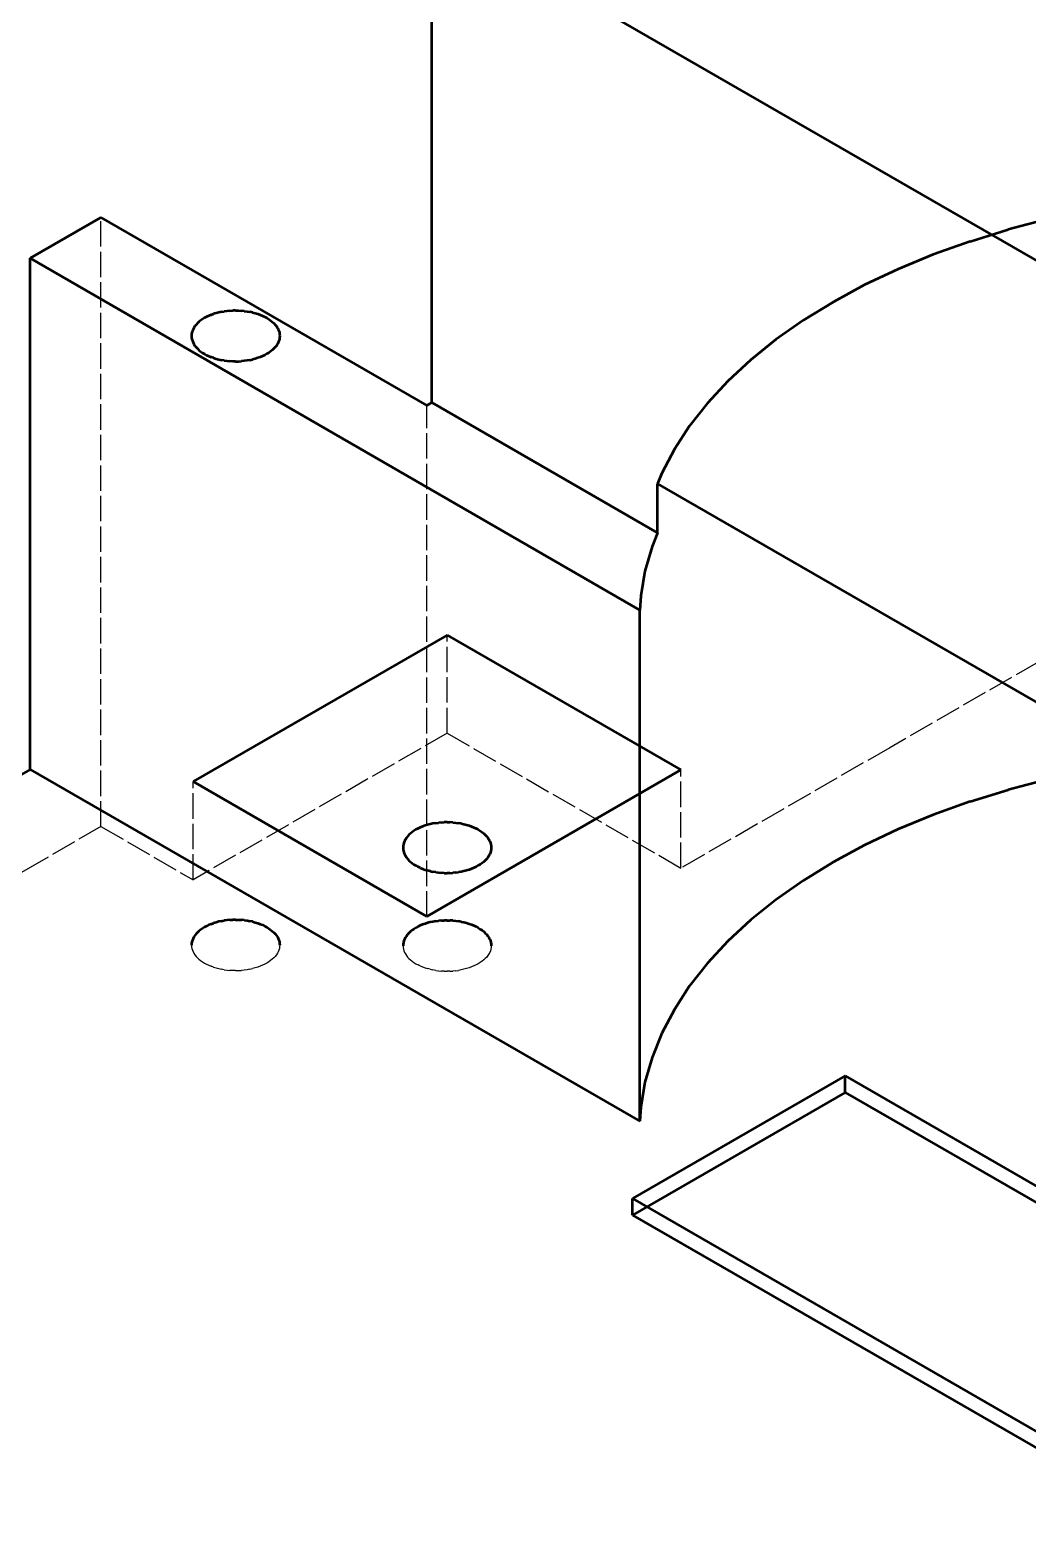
# Model space of a CAD drawing. Header units: millimetres. Extents: x 0 to 841, y 0 to 594.
# Drawn here: x 664.6 to 714.4, y 416.7 to 491.8 of the extents above; entities that cross this region are included whole.
import ezdxf

# ---------------------------------------------------------------- set-up
doc = ezdxf.new("R2010")
doc.units = ezdxf.units.MM
doc.linetypes.add('DASHED', pattern=[1.524, 1.27, -0.254])
doc.layers.add('OCULTA', color=8, linetype='DASHED', lineweight=25)
doc.layers.add('VISIBLE', color=7, linetype='CONTINUOUS', lineweight=50)

msp = doc.modelspace()

# ---------------------------------------------------------------- linework, layer by layer
at = {"layer": 'OCULTA'}
for p, q in [((668.121, 452.005), (668.121, 482.419)), ((684.385, 447.514), (684.385, 473.03)), ((729.392, 468.6), (707.472, 455.944)), ((685.391, 456.668), (685.391, 461.567)), ((685.391, 456.668), (672.717, 449.351)), ((685.391, 456.668), (697.058, 449.932)), ((707.472, 455.944), (697.058, 449.932)), ((672.717, 449.351), (672.717, 454.25)), ((697.058, 449.932), (697.058, 454.831)), ((668.121, 452.005), (664.586, 449.964)), ((668.121, 452.005), (672.717, 449.351)), ((664.586, 449.964), (621.205, 424.918)), ((672.639, 446.085), (672.643, 446.002)), ((672.643, 446.002), (672.658, 445.919)), ((677.034, 446.002), (677.02, 445.919)), ((677.039, 446.085), (677.034, 446.002)), ((683.191, 446.054), (683.195, 445.97)), ((683.195, 445.97), (683.209, 445.888)), ((687.586, 445.97), (687.572, 445.888)), ((687.591, 446.054), (687.586, 445.97)), ((672.658, 445.919), (672.681, 445.837)), ((672.681, 445.837), (672.714, 445.756)), ((672.714, 445.756), (672.756, 445.677)), ((672.756, 445.677), (672.806, 445.599)), ((672.806, 445.599), (672.866, 445.523)), ((672.866, 445.523), (672.934, 445.45)), ((672.934, 445.45), (673.01, 445.38)), ((673.01, 445.38), (673.093, 445.312)), ((673.093, 445.312), (673.185, 445.248)), ((673.185, 445.248), (673.283, 445.187)), ((676.493, 445.248), (676.394, 445.187)), ((676.584, 445.312), (676.493, 445.248)), ((676.668, 445.38), (676.584, 445.312)), ((676.744, 445.45), (676.668, 445.38)), ((676.812, 445.523), (676.744, 445.45)), ((676.871, 445.599), (676.812, 445.523)), ((676.922, 445.677), (676.871, 445.599)), ((676.964, 445.756), (676.922, 445.677)), ((676.996, 445.837), (676.964, 445.756)), ((677.02, 445.919), (676.996, 445.837)), ((683.209, 445.888), (683.233, 445.806)), ((683.233, 445.806), (683.265, 445.725)), ((683.265, 445.725), (683.307, 445.645)), ((683.307, 445.645), (683.358, 445.567)), ((683.358, 445.567), (683.417, 445.492)), ((683.417, 445.492), (683.485, 445.418)), ((683.485, 445.418), (683.561, 445.348)), ((683.561, 445.348), (683.645, 445.28)), ((683.645, 445.28), (683.736, 445.216)), ((687.136, 445.28), (687.045, 445.216)), ((687.22, 445.348), (687.136, 445.28)), ((687.296, 445.418), (687.22, 445.348)), ((687.364, 445.492), (687.296, 445.418)), ((687.423, 445.567), (687.364, 445.492)), ((687.474, 445.645), (687.423, 445.567)), ((687.516, 445.725), (687.474, 445.645)), ((687.548, 445.806), (687.516, 445.725)), ((687.572, 445.888), (687.548, 445.806)), ((673.283, 445.187), (673.388, 445.13)), ((673.388, 445.13), (673.499, 445.078)), ((673.499, 445.078), (673.617, 445.029)), ((673.739, 444.985), (673.617, 445.029)), ((673.739, 444.985), (673.866, 444.946)), ((673.866, 444.946), (673.997, 444.912)), ((673.997, 444.912), (674.132, 444.882)), ((674.269, 444.858), (674.132, 444.882)), ((674.269, 444.858), (674.41, 444.839)), ((674.41, 444.839), (674.552, 444.826)), ((674.695, 444.818), (674.552, 444.826)), ((674.839, 444.815), (674.695, 444.818)), ((674.839, 444.815), (674.983, 444.818)), ((674.983, 444.818), (675.126, 444.826)), ((675.268, 444.839), (675.126, 444.826)), ((675.408, 444.858), (675.268, 444.839)), ((675.546, 444.882), (675.408, 444.858)), ((675.546, 444.882), (675.681, 444.912)), ((675.812, 444.946), (675.681, 444.912)), ((675.939, 444.985), (675.812, 444.946)), ((676.061, 445.029), (675.939, 444.985)), ((676.178, 445.078), (676.061, 445.029)), ((676.289, 445.13), (676.178, 445.078)), ((676.394, 445.187), (676.289, 445.13)), ((683.736, 445.216), (683.835, 445.155)), ((683.835, 445.155), (683.94, 445.099)), ((684.051, 445.046), (683.94, 445.099)), ((684.051, 445.046), (684.168, 444.997)), ((684.168, 444.997), (684.291, 444.954)), ((684.291, 444.954), (684.417, 444.914)), ((684.549, 444.88), (684.417, 444.914)), ((684.549, 444.88), (684.683, 444.851)), ((684.821, 444.827), (684.683, 444.851)), ((684.821, 444.827), (684.961, 444.808)), ((684.961, 444.808), (685.103, 444.794)), ((685.247, 444.786), (685.103, 444.794)), ((685.247, 444.786), (685.391, 444.783)), ((685.534, 444.786), (685.391, 444.783)), ((685.534, 444.786), (685.678, 444.794)), ((685.82, 444.808), (685.678, 444.794)), ((685.82, 444.808), (685.96, 444.827)), ((686.098, 444.851), (685.96, 444.827)), ((686.232, 444.88), (686.098, 444.851)), ((686.364, 444.914), (686.232, 444.88)), ((686.491, 444.954), (686.364, 444.914)), ((686.613, 444.997), (686.491, 444.954)), ((686.73, 445.046), (686.613, 444.997)), ((686.841, 445.099), (686.73, 445.046)), ((686.946, 445.155), (686.841, 445.099)), ((687.045, 445.216), (686.946, 445.155))]:
    msp.add_line(p, q, dxfattribs=at)
at = {"layer": 'VISIBLE'}
for p, q in [((684.632, 473.173), (684.632, 497.667)), ((684.632, 497.667), (746.858, 461.742)), ((684.632, 473.173), (684.632, 497.667)), ((668.121, 482.419), (664.586, 480.378)), ((664.586, 480.378), (668.121, 482.419)), ((668.121, 482.419), (684.385, 473.03)), ((668.121, 482.419), (668.121, 482.419)), ((668.121, 482.419), (668.121, 482.419)), ((668.121, 482.419), (684.385, 473.03)), ((715.349, 482.324), (713.382, 481.809)), ((711.478, 481.222), (713.382, 481.809)), ((709.644, 480.563), (707.889, 479.837)), ((711.478, 481.222), (709.644, 480.563)), ((664.586, 454.863), (664.586, 480.378)), ((664.586, 480.378), (695.009, 462.813)), ((664.586, 454.863), (664.586, 480.378)), ((664.586, 480.378), (664.586, 480.378)), ((664.586, 480.378), (664.586, 480.378)), ((707.889, 479.837), (706.219, 479.046)), ((706.219, 479.046), (704.643, 478.194)), ((673.499, 477.507), (673.388, 477.455)), ((673.617, 477.556), (673.499, 477.507)), ((673.617, 477.556), (673.739, 477.6)), ((673.866, 477.639), (673.739, 477.6)), ((673.997, 477.673), (673.866, 477.639)), ((674.132, 477.702), (673.997, 477.673)), ((674.132, 477.702), (674.269, 477.727)), ((674.41, 477.745), (674.269, 477.727)), ((674.552, 477.759), (674.41, 477.745)), ((674.552, 477.759), (674.695, 477.767)), ((674.839, 477.77), (674.695, 477.767)), ((674.839, 477.77), (674.983, 477.767)), ((674.983, 477.767), (675.126, 477.759)), ((675.268, 477.745), (675.126, 477.759)), ((675.268, 477.745), (675.408, 477.727)), ((675.408, 477.727), (675.546, 477.702)), ((675.681, 477.673), (675.546, 477.702)), ((675.681, 477.673), (675.812, 477.639)), ((675.812, 477.639), (675.939, 477.6)), ((675.939, 477.6), (676.061, 477.556)), ((676.061, 477.556), (676.178, 477.507)), ((676.178, 477.507), (676.289, 477.455)), ((704.643, 478.194), (703.167, 477.284)), ((672.714, 476.828), (672.681, 476.748)), ((672.756, 476.908), (672.714, 476.828)), ((672.806, 476.986), (672.756, 476.908)), ((672.866, 477.062), (672.806, 476.986)), ((672.934, 477.135), (672.866, 477.062)), ((673.01, 477.205), (672.934, 477.135)), ((673.093, 477.273), (673.01, 477.205)), ((673.185, 477.337), (673.093, 477.273)), ((673.283, 477.398), (673.185, 477.337)), ((673.388, 477.455), (673.283, 477.398)), ((676.289, 477.455), (676.394, 477.398)), ((676.394, 477.398), (676.493, 477.337)), ((676.493, 477.337), (676.584, 477.273)), ((676.584, 477.273), (676.668, 477.205)), ((676.668, 477.205), (676.744, 477.135)), ((676.744, 477.135), (676.812, 477.062)), ((676.812, 477.062), (676.871, 476.986)), ((676.871, 476.986), (676.922, 476.908)), ((676.922, 476.908), (676.964, 476.828)), ((676.964, 476.828), (676.996, 476.748)), ((703.167, 477.284), (701.797, 476.32)), ((672.643, 476.583), (672.639, 476.5)), ((672.639, 476.5), (672.643, 476.417)), ((672.658, 476.666), (672.643, 476.583)), ((672.643, 476.417), (672.658, 476.334)), ((672.681, 476.748), (672.658, 476.666)), ((672.658, 476.334), (672.681, 476.252)), ((672.681, 476.252), (672.714, 476.171)), ((672.714, 476.171), (672.756, 476.091)), ((672.756, 476.091), (672.806, 476.014)), ((672.806, 476.014), (672.866, 475.938)), ((676.871, 476.014), (676.812, 475.938)), ((676.922, 476.091), (676.871, 476.014)), ((676.964, 476.171), (676.922, 476.091)), ((676.996, 476.252), (676.964, 476.171)), ((676.996, 476.748), (677.02, 476.666)), ((677.02, 476.334), (676.996, 476.252)), ((677.02, 476.666), (677.034, 476.583)), ((677.034, 476.417), (677.02, 476.334)), ((677.034, 476.583), (677.039, 476.5)), ((677.039, 476.5), (677.034, 476.417)), ((701.797, 476.32), (700.539, 475.307)), ((672.866, 475.938), (672.934, 475.865)), ((672.934, 475.865), (673.01, 475.794)), ((673.01, 475.794), (673.093, 475.727)), ((673.093, 475.727), (673.185, 475.662)), ((673.185, 475.662), (673.283, 475.602)), ((673.283, 475.602), (673.388, 475.545)), ((673.388, 475.545), (673.499, 475.492)), ((673.499, 475.492), (673.617, 475.444)), ((673.739, 475.4), (673.617, 475.444)), ((673.739, 475.4), (673.866, 475.361)), ((673.866, 475.361), (673.997, 475.326)), ((673.997, 475.326), (674.132, 475.297)), ((674.269, 475.273), (674.132, 475.297)), ((674.269, 475.273), (674.41, 475.254)), ((674.41, 475.254), (674.552, 475.24)), ((675.268, 475.254), (675.126, 475.24)), ((675.408, 475.273), (675.268, 475.254)), ((675.546, 475.297), (675.408, 475.273)), ((675.546, 475.297), (675.681, 475.326)), ((675.812, 475.361), (675.681, 475.326)), ((675.939, 475.4), (675.812, 475.361)), ((676.061, 475.444), (675.939, 475.4)), ((676.178, 475.492), (676.061, 475.444)), ((676.289, 475.545), (676.178, 475.492)), ((676.394, 475.602), (676.289, 475.545)), ((676.493, 475.662), (676.394, 475.602)), ((676.584, 475.727), (676.493, 475.662)), ((676.668, 475.794), (676.584, 475.727)), ((676.744, 475.865), (676.668, 475.794)), ((676.812, 475.938), (676.744, 475.865)), ((700.539, 475.307), (699.399, 474.248)), ((674.695, 475.232), (674.552, 475.24)), ((674.839, 475.23), (674.695, 475.232)), ((674.839, 475.23), (674.983, 475.232)), ((674.983, 475.232), (675.126, 475.24)), ((699.399, 474.248), (698.381, 473.148)), ((684.632, 473.173), (684.385, 473.03)), ((684.385, 473.03), (684.632, 473.172)), ((684.385, 473.03), (684.385, 473.03)), ((684.385, 473.03), (684.385, 473.03)), ((684.385, 473.03), (684.385, 473.03)), ((684.385, 473.03), (684.385, 473.03)), ((684.385, 473.03), (684.385, 473.03)), ((684.385, 473.03), (684.385, 473.03)), ((684.385, 473.03), (684.385, 473.03)), ((684.385, 473.03), (684.385, 473.03)), ((684.385, 473.03), (684.385, 473.03)), ((684.385, 473.03), (684.385, 473.03)), ((684.385, 473.03), (684.385, 473.03)), ((684.632, 473.173), (695.888, 466.674)), ((684.632, 473.172), (684.632, 473.173)), ((684.632, 473.173), (684.632, 473.173)), ((684.632, 473.173), (684.632, 473.173)), ((684.632, 473.173), (684.632, 473.173)), ((684.632, 473.173), (684.632, 473.173)), ((684.632, 473.173), (684.632, 473.173)), ((684.632, 473.173), (684.632, 473.173)), ((684.632, 473.172), (684.632, 473.172)), ((684.632, 473.172), (684.632, 473.172)), ((684.632, 473.172), (684.632, 473.172)), ((684.632, 473.172), (684.632, 473.172)), ((698.381, 473.148), (697.49, 472.013)), ((697.49, 472.013), (696.729, 470.846)), ((696.729, 470.846), (696.102, 469.653)), ((696.102, 469.653), (695.888, 469.123)), ((695.888, 466.674), (695.888, 469.123)), ((695.888, 469.123), (735.601, 446.195)), ((695.888, 466.674), (695.612, 465.989)), ((695.612, 465.989), (695.26, 464.759)), ((695.26, 464.759), (695.048, 463.518)), ((695.048, 463.518), (695.009, 462.813)), ((695.009, 437.298), (695.009, 462.813)), ((685.391, 461.567), (672.717, 454.25)), ((685.391, 461.567), (697.058, 454.831)), ((664.586, 454.863), (621.205, 429.817)), ((664.586, 454.863), (695.009, 437.298)), ((664.586, 454.863), (664.586, 454.863)), ((672.717, 454.25), (684.385, 447.514)), ((697.058, 454.831), (684.385, 447.514)), ((715.349, 454.359), (713.382, 453.844)), ((711.478, 453.257), (713.382, 453.844)), ((711.478, 453.257), (709.644, 452.598)), ((684.168, 452.009), (684.051, 451.96)), ((684.291, 452.053), (684.168, 452.009)), ((684.417, 452.092), (684.291, 452.053)), ((684.549, 452.126), (684.417, 452.092)), ((684.683, 452.155), (684.549, 452.126)), ((684.821, 452.179), (684.683, 452.155)), ((684.821, 452.179), (684.961, 452.198)), ((685.103, 452.212), (684.961, 452.198)), ((685.103, 452.212), (685.247, 452.22)), ((685.391, 452.223), (685.247, 452.22)), ((685.391, 452.223), (685.534, 452.22)), ((685.678, 452.212), (685.534, 452.22)), ((685.678, 452.212), (685.82, 452.198)), ((685.82, 452.198), (685.96, 452.179)), ((686.098, 452.155), (685.96, 452.179)), ((686.098, 452.155), (686.232, 452.126)), ((686.232, 452.126), (686.364, 452.092)), ((686.364, 452.092), (686.491, 452.053)), ((686.491, 452.053), (686.613, 452.009)), ((686.613, 452.009), (686.73, 451.96)), ((709.644, 452.598), (707.889, 451.872)), ((683.265, 451.281), (683.233, 451.2)), ((683.307, 451.361), (683.265, 451.281)), ((683.358, 451.439), (683.307, 451.361)), ((683.417, 451.514), (683.358, 451.439)), ((683.485, 451.588), (683.417, 451.514)), ((683.561, 451.658), (683.485, 451.588)), ((683.645, 451.726), (683.561, 451.658)), ((683.736, 451.79), (683.645, 451.726)), ((683.835, 451.851), (683.736, 451.79)), ((683.94, 451.908), (683.835, 451.851)), ((684.051, 451.96), (683.94, 451.908)), ((686.73, 451.96), (686.841, 451.908)), ((686.946, 451.851), (686.841, 451.908)), ((686.946, 451.851), (687.045, 451.79)), ((687.045, 451.79), (687.136, 451.726)), ((687.136, 451.726), (687.22, 451.658)), ((687.22, 451.658), (687.296, 451.588)), ((687.296, 451.588), (687.364, 451.514)), ((687.364, 451.514), (687.423, 451.439)), ((687.423, 451.439), (687.474, 451.361)), ((687.474, 451.361), (687.516, 451.281)), ((687.516, 451.281), (687.548, 451.2)), ((707.889, 451.872), (706.219, 451.081)), ((683.195, 451.036), (683.191, 450.953)), ((683.191, 450.953), (683.195, 450.869)), ((683.209, 451.118), (683.195, 451.036)), ((683.195, 450.869), (683.209, 450.787)), ((683.233, 451.2), (683.209, 451.118)), ((683.209, 450.787), (683.233, 450.705)), ((683.233, 450.705), (683.265, 450.624)), ((683.265, 450.624), (683.307, 450.544)), ((683.307, 450.544), (683.358, 450.466)), ((687.474, 450.544), (687.423, 450.466)), ((687.516, 450.624), (687.474, 450.544)), ((687.548, 450.705), (687.516, 450.624)), ((687.548, 451.2), (687.572, 451.118)), ((687.572, 450.787), (687.548, 450.705)), ((687.572, 451.118), (687.586, 451.036)), ((687.586, 450.869), (687.572, 450.787)), ((687.586, 451.036), (687.591, 450.953)), ((687.591, 450.953), (687.586, 450.869)), ((706.219, 451.081), (704.643, 450.229)), ((683.358, 450.466), (683.417, 450.391)), ((683.417, 450.391), (683.485, 450.317)), ((683.485, 450.317), (683.561, 450.247)), ((683.561, 450.247), (683.645, 450.179)), ((683.645, 450.179), (683.736, 450.115)), ((683.736, 450.115), (683.835, 450.054)), ((683.835, 450.054), (683.94, 449.998)), ((684.051, 449.945), (683.94, 449.998)), ((684.051, 449.945), (684.168, 449.896)), ((684.168, 449.896), (684.291, 449.853)), ((684.291, 449.853), (684.417, 449.813)), ((684.549, 449.779), (684.417, 449.813)), ((684.549, 449.779), (684.683, 449.75)), ((684.821, 449.726), (684.683, 449.75)), ((684.821, 449.726), (684.961, 449.707)), ((685.82, 449.707), (685.96, 449.726)), ((686.098, 449.75), (685.96, 449.726)), ((686.232, 449.779), (686.098, 449.75)), ((686.364, 449.813), (686.232, 449.779)), ((686.491, 449.853), (686.364, 449.813)), ((686.613, 449.896), (686.491, 449.853)), ((686.73, 449.945), (686.613, 449.896)), ((686.841, 449.998), (686.73, 449.945)), ((686.946, 450.054), (686.841, 449.998)), ((687.045, 450.115), (686.946, 450.054)), ((687.136, 450.179), (687.045, 450.115)), ((687.22, 450.247), (687.136, 450.179)), ((687.296, 450.317), (687.22, 450.247)), ((687.364, 450.391), (687.296, 450.317)), ((687.423, 450.466), (687.364, 450.391)), ((704.643, 450.229), (703.167, 449.319)), ((684.961, 449.707), (685.103, 449.693)), ((685.247, 449.685), (685.103, 449.693)), ((685.247, 449.685), (685.391, 449.682)), ((685.534, 449.685), (685.391, 449.682)), ((685.534, 449.685), (685.678, 449.693)), ((685.82, 449.707), (685.678, 449.693)), ((703.167, 449.319), (701.797, 448.355)), ((701.797, 448.355), (700.539, 447.342)), ((672.934, 446.72), (672.866, 446.647)), ((673.01, 446.791), (672.934, 446.72)), ((673.093, 446.858), (673.01, 446.791)), ((673.185, 446.923), (673.093, 446.858)), ((673.283, 446.983), (673.185, 446.923)), ((673.388, 447.04), (673.283, 446.983)), ((673.499, 447.093), (673.388, 447.04)), ((673.617, 447.141), (673.499, 447.093)), ((673.617, 447.141), (673.739, 447.185)), ((673.866, 447.224), (673.739, 447.185)), ((673.997, 447.259), (673.866, 447.224)), ((674.132, 447.288), (673.997, 447.259)), ((674.132, 447.288), (674.269, 447.312)), ((674.41, 447.331), (674.269, 447.312)), ((674.552, 447.345), (674.41, 447.331)), ((674.552, 447.345), (674.695, 447.353)), ((674.839, 447.355), (674.695, 447.353)), ((674.839, 447.355), (674.983, 447.353)), ((674.983, 447.353), (675.126, 447.345)), ((675.268, 447.331), (675.126, 447.345)), ((675.268, 447.331), (675.408, 447.312)), ((675.408, 447.312), (675.546, 447.288)), ((675.681, 447.259), (675.546, 447.288)), ((675.681, 447.259), (675.812, 447.224)), ((675.812, 447.224), (675.939, 447.185)), ((675.939, 447.185), (676.061, 447.141)), ((676.061, 447.141), (676.178, 447.093)), ((676.178, 447.093), (676.289, 447.04)), ((676.289, 447.04), (676.394, 446.983)), ((676.394, 446.983), (676.493, 446.923)), ((676.493, 446.923), (676.584, 446.858)), ((676.584, 446.858), (676.668, 446.791)), ((676.668, 446.791), (676.744, 446.72)), ((676.744, 446.72), (676.812, 446.647)), ((683.561, 446.759), (683.485, 446.689)), ((683.645, 446.827), (683.561, 446.759)), ((683.736, 446.891), (683.645, 446.827)), ((683.835, 446.952), (683.736, 446.891)), ((683.94, 447.009), (683.835, 446.952)), ((684.051, 447.061), (683.94, 447.009)), ((684.168, 447.11), (684.051, 447.061)), ((684.291, 447.154), (684.168, 447.11)), ((684.417, 447.193), (684.291, 447.154)), ((684.549, 447.227), (684.417, 447.193)), ((684.683, 447.256), (684.549, 447.227)), ((684.821, 447.28), (684.683, 447.256)), ((684.821, 447.28), (684.961, 447.299)), ((685.103, 447.313), (684.961, 447.299)), ((685.103, 447.313), (685.247, 447.321)), ((685.391, 447.324), (685.247, 447.321)), ((685.391, 447.324), (685.534, 447.321)), ((685.678, 447.313), (685.534, 447.321)), ((685.678, 447.313), (685.82, 447.299)), ((685.82, 447.299), (685.96, 447.28)), ((686.098, 447.256), (685.96, 447.28)), ((686.098, 447.256), (686.232, 447.227)), ((686.232, 447.227), (686.364, 447.193)), ((686.364, 447.193), (686.491, 447.154)), ((686.491, 447.154), (686.613, 447.11)), ((686.613, 447.11), (686.73, 447.061)), ((686.73, 447.061), (686.841, 447.009)), ((686.946, 446.952), (686.841, 447.009)), ((686.946, 446.952), (687.045, 446.891)), ((687.045, 446.891), (687.136, 446.827)), ((687.136, 446.827), (687.22, 446.759)), ((687.22, 446.759), (687.296, 446.689)), ((700.539, 447.342), (699.399, 446.283)), ((672.643, 446.168), (672.639, 446.085)), ((672.658, 446.251), (672.643, 446.168)), ((672.681, 446.333), (672.658, 446.251)), ((672.714, 446.414), (672.681, 446.333)), ((672.756, 446.494), (672.714, 446.414)), ((672.806, 446.571), (672.756, 446.494)), ((672.866, 446.647), (672.806, 446.571)), ((676.812, 446.647), (676.871, 446.571)), ((676.871, 446.571), (676.922, 446.494)), ((676.922, 446.494), (676.964, 446.414)), ((676.964, 446.414), (676.996, 446.333)), ((676.996, 446.333), (677.02, 446.251)), ((677.02, 446.251), (677.034, 446.168)), ((677.034, 446.168), (677.039, 446.085)), ((683.195, 446.137), (683.191, 446.054)), ((683.209, 446.219), (683.195, 446.137)), ((683.233, 446.301), (683.209, 446.219)), ((683.265, 446.382), (683.233, 446.301)), ((683.307, 446.462), (683.265, 446.382)), ((683.358, 446.54), (683.307, 446.462)), ((683.417, 446.615), (683.358, 446.54)), ((683.485, 446.689), (683.417, 446.615)), ((687.296, 446.689), (687.364, 446.615)), ((687.364, 446.615), (687.423, 446.54)), ((687.423, 446.54), (687.474, 446.462)), ((687.474, 446.462), (687.516, 446.382)), ((687.516, 446.382), (687.548, 446.301)), ((687.548, 446.301), (687.572, 446.219)), ((687.572, 446.219), (687.586, 446.137)), ((687.586, 446.137), (687.591, 446.054)), ((699.399, 446.283), (698.381, 445.183)), ((698.381, 445.183), (697.49, 444.048)), ((697.49, 444.048), (696.729, 442.881)), ((696.729, 442.881), (696.102, 441.688)), ((696.102, 441.688), (695.612, 440.474)), ((695.612, 440.474), (695.26, 439.244)), ((705.244, 439.553), (694.638, 433.43)), ((695.26, 439.244), (695.048, 438.003)), ((705.244, 438.737), (705.244, 439.553)), ((705.244, 439.553), (732.822, 423.632)), ((705.244, 438.737), (694.638, 432.613)), ((705.244, 438.737), (732.822, 422.815)), ((695.048, 438.003), (695.009, 437.298)), ((694.638, 432.613), (694.638, 433.43)), ((694.638, 433.43), (722.215, 417.508)), ((694.638, 432.613), (722.215, 416.691))]:
    msp.add_line(p, q, dxfattribs=at)

doc.saveas('drawing.dxf')
